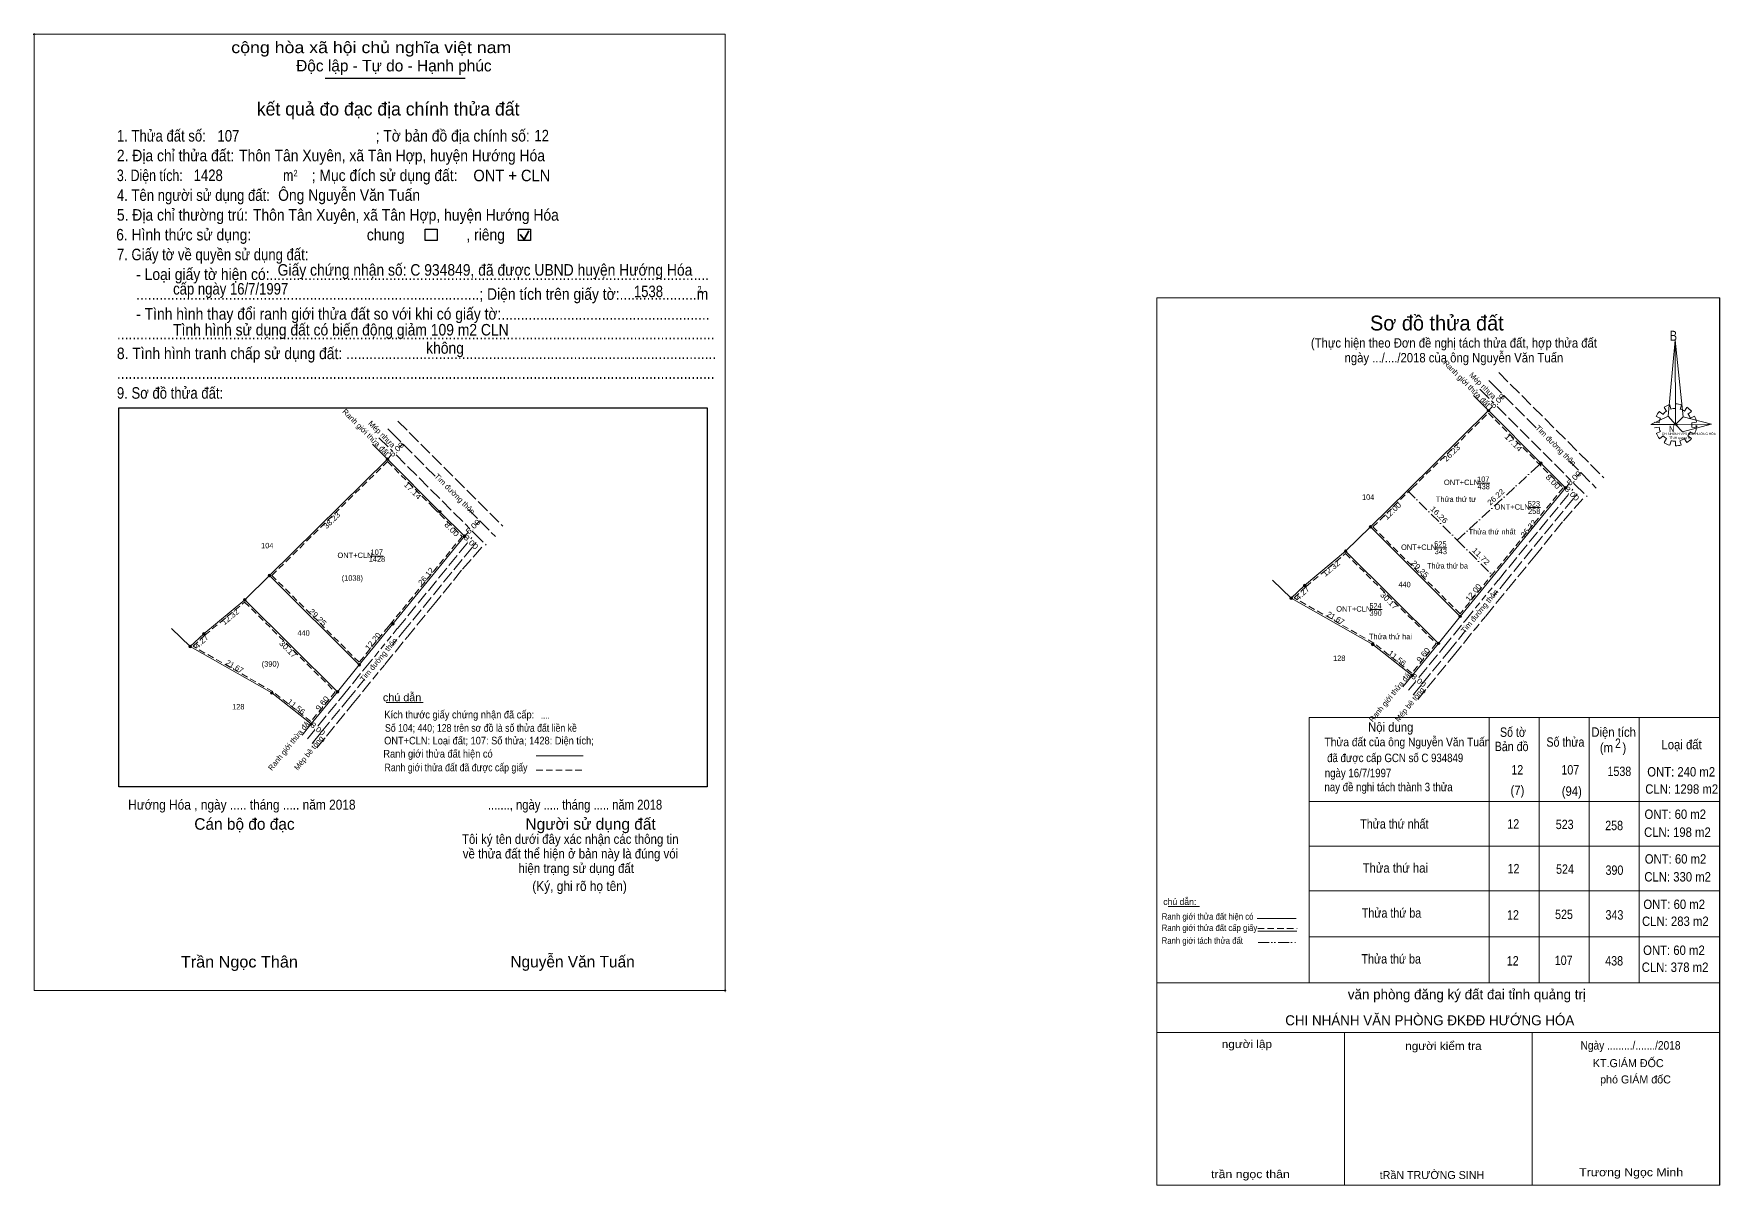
# Model space of a CAD drawing. Header units: metres. Extents: x 551301 to 552010, y 1840719 to 1841037.
# Drawn here: x 551301 to 551690.2, y 1840771.7 to 1841037.3 of the extents above; entities that cross this region are included whole.
import ezdxf
from ezdxf.enums import TextEntityAlignment as Align

# ---------------------------------------------------------------- set-up
doc = ezdxf.new("R2010")
doc.units = ezdxf.units.M
doc.header["$LTSCALE"] = 0.5
doc.header["$PDMODE"] = 32
doc.header["$PDSIZE"] = 0.25
for name, pattern in [('DASH_DOUBLE_DOT', [9.2, 5, -1.2, 0.3, -1.2, 0.3, -1.2]), ('DOT_DASHED', [7.7, 5, -1.2, 0.3, -1.2]), ('LONG_DASHED', [7.5, 6, -1.5]), ('MEDIUM_DASHED', [4.5, 3, -1.5])]:
    doc.linetypes.add(name, pattern=pattern)
for name, color, linetype, lineweight in [('1', 7, 'Continuous', 13), ('10', 7, 'Continuous', 13), ('17', 7, 'Continuous', 13), ('2', 7, 'Continuous', 25), ('22', 7, 'LONG_DASHED', 13), ('32', 7, 'Continuous', 13), ('5', 7, 'Continuous', 13), ('6', 7, 'Continuous', 13), ('63', 7, 'Continuous', 13)]:
    doc.layers.add(name, color=color, linetype=linetype, lineweight=lineweight)
doc.layers.add('7', color=7, linetype='Continuous')

msp = doc.modelspace()

# ---------------------------------------------------------------- hatches: boundary and pattern name
at = {"layer": '63'}
for points in [[(551636.98, 1840950.33, 1), (551636.38, 1840950.33, 1)], [(551382.92, 1840939.15, 1), (551382.32, 1840939.15, 1)], [(551649.09, 1840938.2, 1), (551648.49, 1840938.2, 1)], [(551654.75, 1840932.54, 1), (551654.15, 1840932.54, 1)], [(551395.03, 1840927.02, 1), (551394.43, 1840927.02, 1)], [(551609.73, 1840923.51, 1), (551609.13, 1840923.51, 1)], [(551400.69, 1840921.36, 1), (551400.09, 1840921.36, 1)], [(551604.03, 1840917.9, 1), (551603.43, 1840917.9, 1)], [(551355.67, 1840912.33, 1), (551355.07, 1840912.33, 1)], [(551594.57, 1840910.01, 1), (551593.97, 1840910.01, 1)], [(551349.97, 1840906.72, 1), (551349.37, 1840906.72, 1)], [(551591.45, 1840907.09, 1), (551590.85, 1840907.09, 1)], [(551384.15, 1840901.15, 1), (551383.55, 1840901.15, 1)], [(551630.48, 1840902.89, 1), (551629.88, 1840902.89, 1)], [(551340.51, 1840898.83, 1), (551339.91, 1840898.83, 1)], [(551610.29, 1840896.39, 1), (551609.69, 1840896.39, 1)], [(551625.46, 1840896.66, 1), (551624.86, 1840896.66, 1)], [(551337.39, 1840895.91, 1), (551336.79, 1840895.91, 1)], [(551376.42, 1840891.71, 1), (551375.82, 1840891.71, 1)], [(551619.37, 1840889.24, 1), (551618.77, 1840889.24, 1)], [(551356.23, 1840885.21, 1), (551355.63, 1840885.21, 1)], [(551371.4, 1840885.48, 1), (551370.8, 1840885.48, 1)], [(551365.31, 1840878.06, 1), (551364.71, 1840878.06, 1)]]:
    msp.add_hatch(color=256, dxfattribs=at).paths.add_polyline_path(points)

# ---------------------------------------------------------------- linework, layer by layer
at = {"layer": '1'}
for p, q in [((551677.78, 1840950.24), (551677.22, 1840951.09)), ((551678.51, 1840951.68), (551678.76, 1840950.67)), ((551679.83, 1840950.83), (551679.86, 1840951.88)), ((551681.22, 1840951.68), (551680.96, 1840950.63)), ((551681.91, 1840950.24), (551682.48, 1840951.09)), ((551675.01, 1840947.71), (551676.05, 1840947.54)), ((551676.37, 1840948.6), (551675.42, 1840948.99)), ((551676.11, 1840950.17), (551676.9, 1840949.48)), ((551679.33, 1840947.08), (551680.33, 1840947.08)), ((551683.51, 1840950.17), (551682.73, 1840949.52)), ((551683.29, 1840948.63), (551684.24, 1840949.09)), ((551684.68, 1840947.71), (551683.61, 1840947.54)), ((551676.05, 1840946.49), (551675.01, 1840946.33)), ((551675.42, 1840945.05), (551676.37, 1840945.51)), ((551677, 1840944.52), (551676.18, 1840943.86)), ((551677.22, 1840942.98), (551677.75, 1840943.9)), ((551678.82, 1840943.4), (551678.51, 1840942.38)), ((551679.83, 1840942.22), (551679.83, 1840943.24)), ((551680.87, 1840943.4), (551681.18, 1840942.42)), ((551682.48, 1840942.98), (551681.91, 1840943.86)), ((551682.66, 1840944.52), (551683.51, 1840943.9)), ((551684.27, 1840945.01), (551683.23, 1840945.41)), ((551683.61, 1840946.49), (551684.68, 1840946.33)), ((551586.85, 1840911.23), (551591.15, 1840907.09)), ((551595.33, 1840879.58), (551690.11, 1840879.58)), ((551595.33, 1840879.58), (551595.33, 1840818.39)), ((551636.82, 1840879.58), (551636.82, 1840818.39)), ((551648.37, 1840879.58), (551648.37, 1840818.39)), ((551659.91, 1840879.58), (551659.91, 1840818.39)), ((551671.46, 1840879.58), (551671.46, 1840818.39)), ((551595.27, 1840860.2), (551690.04, 1840860.2)), ((551595.27, 1840849.89), (551690.11, 1840849.89)), ((551595.33, 1840849.89), (551690.11, 1840849.89)), ((551595.33, 1840839.59), (551690.18, 1840839.59)), ((551595.27, 1840828.99), (551690.11, 1840828.99)), ((551595.33, 1840828.99), (551690.11, 1840828.99)), ((551560.13, 1840818.39), (551690.04, 1840818.39)), ((551560.13, 1840817.28), (551560.13, 1840771.68)), ((551595.27, 1840818.4), (551690.04, 1840818.4)), ((551560.13, 1840806.94), (551690.04, 1840806.94)), ((551603.43, 1840806.94), (551603.43, 1840771.68)), ((551646.74, 1840806.94), (551646.74, 1840771.68))]:
    msp.add_line(p, q, dxfattribs=at)
for points in [[(551560.13, 1840771.68), (551560.13, 1840976.36), (551690.04, 1840976.36), (551690.04, 1840771.68)], [(551560.13, 1840771.68), (551560.13, 1840976.36), (551690.04, 1840976.36), (551690.04, 1840771.68)], [(551679.77, 1840966.61), (551679.83, 1840947.12), (551678.13, 1840949.06)], [(551679.77, 1840966.61), (551679.83, 1840947.12), (551681.63, 1840948.92)], [(551674.16, 1840947.12), (551678.13, 1840949.06), (551679.83, 1840947.12)], [(551688.14, 1840947.18), (551679.83, 1840947.12), (551681.63, 1840948.92)], [(551688.08, 1840947.22), (551681.47, 1840945.44), (551679.83, 1840947.12)], [(551603.73, 1840917.9), (551625.16, 1840896.66), (551619.07, 1840889.24), (551609.99, 1840896.39), (551591.15, 1840907.09), (551594.27, 1840910.01)]]:
    msp.add_lwpolyline(points, close=True, dxfattribs=at)
at = {"layer": '1', "linetype": 'MEDIUM_DASHED'}
for points in [[(551619.13, 1840932.5), (551636.68, 1840949.77), (551649.34, 1840937.08)], [(551649.34, 1840937.08), (551653.91, 1840932.51), (551637.98, 1840913.05)], [(551637.98, 1840913.05), (551630.15, 1840903.48), (551610, 1840923.51), (551619.13, 1840932.5)]]:
    msp.add_lwpolyline(points, dxfattribs=at)
msp.add_lwpolyline([(551603.71, 1840917.36), (551624.62, 1840896.63), (551619.01, 1840889.8), (551610.21, 1840896.72), (551591.82, 1840907.17), (551594.53, 1840909.71)], close=True, dxfattribs=at)
at = {"layer": '1'}
for centre, major_axis, start_param, end_param in [((551679.8464, 1840947.0487), (4.857, 0), 1.84955988, 2.13900916), ((551679.8464, 1840947.0487), (3.8066, 0), 1.56985589, 1.85611068), ((551679.8464, 1840947.0487), (4.857, 0), 1.27924208, 1.56332225), ((551679.8464, 1840947.0487), (4.857, 0), 0.71056237, 0.99687234), ((551679.8464, 1840947.0487), (4.857, 0), 2.43958176, 2.72400246), ((551679.8464, 1840947.0487), (3.8066, 0), 2.72368549, 3.01515824), ((551679.8464, 1840947.0487), (3.8066, 0), 2.13373541, 2.44496261), ((551679.8464, 1840947.0487), (3.8066, 0), 1.00270906, 1.2755622), ((551679.8464, 1840947.0487), (3.8066, 0), 0.42678376, 0.70646463), ((551679.8464, 1840947.0487), (3.8066, 0), 6.13558388, 6.41618463), ((551679.8464, 1840947.0487), (4.857, 0), 0.1390515, 0.43393316), ((551679.8464, 1840947.0487), (4.857, 0), 3.56988637, 3.85691866), ((551679.8464, 1840947.0487), (3.8066, 0), 3.28229955, 3.56105054), ((551679.8464, 1840947.0487), (3.8066, 0), 3.86077574, 4.13258255), ((551679.8464, 1840947.0487), (3.8066, 0), 4.43854677, 4.71314001), ((551679.8464, 1840947.0487), (3.8066, 0), 4.99087134, 5.28933161), ((551679.8464, 1840947.0487), (4.857, 0), 5.28561416, 5.56798705), ((551679.8464, 1840947.0487), (3.8066, 0), 5.56137327, 5.83951437), ((551679.8464, 1840947.0487), (4.857, 0), 5.85230288, 6.13839648), ((551679.8187, 1840947.0198), (4.857, 0), 4.1470906, 4.43659307), ((551679.8464, 1840947.0487), (4.857, 0), 4.71301008, 4.99761054)]:
    msp.add_ellipse(centre, major_axis=major_axis, ratio=0.995001, start_param=start_param, end_param=end_param, dxfattribs=at)
msp.add_point((551684.68, 1840946.72), dxfattribs=at)
at = {"layer": '10'}
for p, q in [((551636.76, 1840957.32), (551637.61, 1840956.47)), ((551633.22, 1840953.79), (551636.68, 1840950.33)), ((551648.79, 1840938.2), (551636.68, 1840950.33)), ((551648.79, 1840938.2), (551654.45, 1840932.54)), ((551616.96, 1840886.65), (551619.08, 1840889.25))]:
    msp.add_line(p, q, dxfattribs=at)
msp.add_lwpolyline([(551619.07, 1840889.24), (551625.16, 1840896.66), (551630.18, 1840902.89), (551637.78, 1840912.17), (551654.45, 1840932.54)], dxfattribs=at)
at = {"layer": '17'}
for p, q in [((551382.34, 1840883.04), (551390.89, 1840883.04)), ((551562.81, 1840835.98), (551569.99, 1840835.98))]:
    msp.add_line(p, q, dxfattribs=at)
at = {"layer": '2'}
for p, q in [((551368.26, 1841027.02), (551400.51, 1841027.02)), ((551320.66, 1840950.97), (551456.4, 1840950.97)), ((551456.4, 1840950.97), (551456.4, 1840863.6))]:
    msp.add_line(p, q, dxfattribs=at)
at = {"layer": '2', "lineweight": 35}
for p, q in [((551413.23, 1840990.98), (551414.14, 1840989.8)), ((551414.14, 1840989.8), (551415.25, 1840991.77))]:
    msp.add_line(p, q, dxfattribs=at)
at = {"layer": '2', "lineweight": 13}
msp.add_lwpolyline([(551301.11, 1841037.13), (551460.55, 1841037.13), (551460.55, 1840816.6), (551301.11, 1840816.6)], close=True, dxfattribs=at)
at = {"layer": '2'}
for points in [[(551391.33, 1840992.15), (551394.07, 1840992.15), (551394.07, 1840989.6), (551391.33, 1840989.6)], [(551412.88, 1840992.15), (551415.62, 1840992.15), (551415.62, 1840989.6), (551412.88, 1840989.6)]]:
    msp.add_lwpolyline(points, close=True, dxfattribs=at)
msp.add_lwpolyline([(551456.4, 1840863.6), (551320.66, 1840863.6), (551320.66, 1840950.97)], dxfattribs=at)
for p in [(551301.11, 1841037.13), (551460.55, 1840816.6)]:
    msp.add_point(p, dxfattribs=at)
at = {"layer": '22'}
for p, q in [((551634.71, 1840955.27), (551637.93, 1840952.05)), ((551637.61, 1840956.47), (551648.09, 1840945.98)), ((551638.67, 1840951.3), (551655.71, 1840934.25)), ((551655.34, 1840938.72), (551661.57, 1840932.48)), ((551655.9, 1840931.93), (551656.14, 1840932.23)), ((551656.22, 1840933.73), (551656.63, 1840933.32)), ((551656.63, 1840933.32), (551659.46, 1840930.52)), ((551638.98, 1840911.27), (551655.13, 1840931)), ((551640.14, 1840910.32), (551657.16, 1840931.12)), ((551636.05, 1840902.94), (551641.3, 1840909.37)), ((551627.4, 1840894.66), (551631.39, 1840899.61)), ((551628.56, 1840893.72), (551633.61, 1840899.98)), ((551620.63, 1840888.77), (551626.23, 1840895.6)), ((551621.41, 1840887.36), (551627.39, 1840894.65)), ((551622.57, 1840886.41), (551628.55, 1840893.7)), ((551618.24, 1840885.83), (551619.89, 1840887.87)), ((551619.31, 1840884.78), (551621.41, 1840887.36)), ((551620.38, 1840883.71), (551622.58, 1840886.42))]:
    msp.add_line(p, q, dxfattribs=at)
at = {"layer": '22', "linetype": 'Continuous'}
for p, q in [((551637.64, 1840951.29), (551636.68, 1840950.33)), ((551640.21, 1840953.86), (551639.47, 1840953.12)), ((551657.98, 1840936.07), (551657.14, 1840935.23)), ((551655.41, 1840933.5), (551654.45, 1840932.54)), ((551654.71, 1840932.28), (551654.45, 1840932.54)), ((551656.58, 1840930.41), (551656.41, 1840930.58))]:
    msp.add_line(p, q, dxfattribs=at)
at = {"layer": '22', "linetype": 'MEDIUM_DASHED'}
for p, q in [((551633.73, 1840904.84), (551638.98, 1840911.27)), ((551637.86, 1840907.53), (551640.14, 1840910.32)), ((551633.6, 1840899.95), (551636.05, 1840902.93))]:
    msp.add_line(p, q, dxfattribs=at)
at = {"layer": '22'}
for points in [[(551639.07, 1840959.12), (551641.72, 1840956.47), (551663.29, 1840934.86)], [(551658.47, 1840930), (551653.79, 1840924.69), (551647.74, 1840917.25), (551641.36, 1840909.44)], [(551626.23, 1840895.6), (551631.28, 1840901.86), (551633.73, 1840904.84)]]:
    msp.add_lwpolyline(points, dxfattribs=at)
at = {"layer": '32', "linetype": 'DOT_DASHED'}
msp.add_line((551629.49, 1840920.45), (551648.79, 1840938.2), dxfattribs=at)
at = {"layer": '32'}
for p, q in [((551603.73, 1840917.9), (551609.43, 1840923.51)), ((551609.43, 1840923.51), (551630.18, 1840902.89)), ((551603.73, 1840917.9), (551594.27, 1840910.01)), ((551603.73, 1840917.9), (551625.16, 1840896.66)), ((551591.15, 1840907.09), (551594.27, 1840910.01))]:
    msp.add_line(p, q, dxfattribs=at)
for points in [[(551609.43, 1840923.51), (551617.98, 1840931.93), (551636.68, 1840950.33)], [(551591.15, 1840907.09), (551609.99, 1840896.39), (551619.07, 1840889.24)]]:
    msp.add_lwpolyline(points, dxfattribs=at)
at = {"layer": '32', "linetype": 'DOT_DASHED'}
msp.add_lwpolyline([(551617.98, 1840931.93), (551629.49, 1840920.45), (551637.78, 1840912.17)], dxfattribs=at)
at = {"layer": '5'}
msp.add_lwpolyline([(551560.14, 1840976.37), (551690.05, 1840976.37), (551690.05, 1840771.69), (551560.14, 1840771.69)], close=True, dxfattribs=at)
at = {"layer": '6'}
for p, q in [((551416.96, 1840870.75), (551427.74, 1840870.75)), ((551583.3, 1840833.21), (551592.34, 1840833.21)), ((551583.43, 1840830.31), (551592.48, 1840830.31))]:
    msp.add_line(p, q, dxfattribs=at)
at = {"layer": '6', "linetype": 'MEDIUM_DASHED'}
for p, q in [((551416.95, 1840867.43), (551427.81, 1840867.43)), ((551583.43, 1840830.92), (551592.54, 1840830.92))]:
    msp.add_line(p, q, dxfattribs=at)
at = {"layer": '63', "linetype": 'LONG_DASHED'}
for p, q in [((551380.65, 1840944.09), (551383.87, 1840940.87)), ((551383.55, 1840945.29), (551394.03, 1840934.8)), ((551384.61, 1840940.12), (551401.65, 1840923.07)), ((551401.28, 1840927.54), (551407.51, 1840921.3)), ((551384.92, 1840900.09), (551401.07, 1840919.82)), ((551386.08, 1840899.14), (551403.1, 1840919.94)), ((551401.84, 1840920.75), (551402.08, 1840921.05)), ((551402.16, 1840922.55), (551402.57, 1840922.14)), ((551402.57, 1840922.14), (551405.4, 1840919.34)), ((551381.99, 1840891.76), (551387.24, 1840898.19)), ((551374.5, 1840882.54), (551379.55, 1840888.8)), ((551373.34, 1840883.48), (551377.33, 1840888.43)), ((551366.57, 1840877.59), (551372.17, 1840884.42)), ((551367.35, 1840876.18), (551373.33, 1840883.47)), ((551368.51, 1840875.23), (551374.49, 1840882.52)), ((551364.18, 1840874.65), (551365.83, 1840876.69)), ((551365.25, 1840873.6), (551367.35, 1840876.18)), ((551366.32, 1840872.53), (551368.52, 1840875.24))]:
    msp.add_line(p, q, dxfattribs=at)
at = {"layer": '63'}
for p, q in [((551382.7, 1840946.14), (551383.55, 1840945.29)), ((551379.16, 1840942.61), (551382.62, 1840939.15)), ((551383.58, 1840940.11), (551382.62, 1840939.15)), ((551394.73, 1840927.02), (551382.62, 1840939.15)), ((551386.15, 1840942.68), (551385.41, 1840941.94)), ((551634.22, 1840933.63), (551637, 1840933.63)), ((551645.9, 1840927.96), (551648.68, 1840927.96)), ((551645.9, 1840927.96), (551648.68, 1840927.96)), ((551394.73, 1840927.02), (551400.39, 1840921.36)), ((551403.92, 1840924.89), (551403.08, 1840924.05)), ((551401.35, 1840922.32), (551400.39, 1840921.36)), ((551400.65, 1840921.1), (551400.39, 1840921.36)), ((551378.88, 1840916.8), (551381.66, 1840916.8)), ((551402.52, 1840919.23), (551402.35, 1840919.4)), ((551624.33, 1840918.67), (551627.11, 1840918.67)), ((551355.37, 1840912.33), (551376.12, 1840891.71)), ((551349.67, 1840906.72), (551340.21, 1840898.83)), ((551349.67, 1840906.72), (551371.1, 1840885.48)), ((551609.36, 1840904.44), (551612.14, 1840904.44)), ((551332.79, 1840900.05), (551337.09, 1840895.91)), ((551337.09, 1840895.91), (551340.21, 1840898.83)), ((551619.31, 1840889.04), (551619.07, 1840889.24)), ((551621.39, 1840887.33), (551621.26, 1840887.43)), ((551362.9, 1840875.47), (551365.02, 1840878.07)), ((551365.25, 1840877.86), (551365.01, 1840878.06)), ((551367.33, 1840876.15), (551367.2, 1840876.25))]:
    msp.add_line(p, q, dxfattribs=at)
at = {"layer": '63', "linetype": 'MEDIUM_DASHED'}
for p, q in [((551379.67, 1840893.66), (551384.92, 1840900.09)), ((551383.8, 1840896.35), (551386.08, 1840899.14)), ((551379.54, 1840888.77), (551381.99, 1840891.75))]:
    msp.add_line(p, q, dxfattribs=at)
at = {"layer": '63', "linetype": 'DASH_DOUBLE_DOT'}
msp.add_line((551583.57, 1840827.69), (551592.66, 1840827.69), dxfattribs=at)
at = {"layer": '63', "linetype": 'LONG_DASHED'}
for points in [[(551385.01, 1840947.94), (551387.66, 1840945.29), (551409.23, 1840923.68)], [(551404.41, 1840918.82), (551399.73, 1840913.51), (551393.68, 1840906.07), (551387.3, 1840898.26)], [(551372.17, 1840884.42), (551377.22, 1840890.68), (551379.67, 1840893.66)]]:
    msp.add_lwpolyline(points, dxfattribs=at)
at = {"layer": '63'}
for points in [[(551349.67, 1840906.72), (551355.37, 1840912.33), (551382.62, 1840939.15)], [(551365.01, 1840878.06), (551371.1, 1840885.48), (551376.12, 1840891.71), (551383.85, 1840901.15), (551400.39, 1840921.36)], [(551337.09, 1840895.91), (551355.93, 1840885.21), (551365.01, 1840878.06)]]:
    msp.add_lwpolyline(points, dxfattribs=at)
at = {"layer": '63', "linetype": 'MEDIUM_DASHED'}
for points in [[(551382.84, 1840900.55), (551376.09, 1840892.3), (551355.94, 1840912.33), (551382.62, 1840938.59), (551393.19, 1840927.99)], [(551393.19, 1840927.99), (551394.72, 1840926.47), (551399.85, 1840921.33), (551383.82, 1840901.74), (551382.84, 1840900.55)]]:
    msp.add_lwpolyline(points, dxfattribs=at)
msp.add_lwpolyline([(551349.65, 1840906.18), (551370.56, 1840885.45), (551364.95, 1840878.62), (551356.15, 1840885.54), (551337.76, 1840895.99), (551340.47, 1840898.53)], close=True, dxfattribs=at)
at = {"layer": '63'}
for centre in [(551636.68, 1840950.33), (551382.62, 1840939.15), (551648.79, 1840938.2), (551654.45, 1840932.54), (551394.73, 1840927.02), (551609.43, 1840923.51), (551400.39, 1840921.36), (551603.73, 1840917.9), (551355.37, 1840912.33), (551594.27, 1840910.01), (551349.67, 1840906.72), (551591.15, 1840907.09), (551383.85, 1840901.15), (551630.18, 1840902.89), (551340.21, 1840898.83), (551609.99, 1840896.39), (551625.16, 1840896.66), (551337.09, 1840895.91), (551376.12, 1840891.71), (551619.07, 1840889.24), (551355.93, 1840885.21), (551371.1, 1840885.48), (551365.01, 1840878.06)]:
    msp.add_circle(centre, 0.3, dxfattribs=at)

# ---------------------------------------------------------------- texts
at = {"layer": '1'}
msp.add_text('Sơ đồ thửa đất', height=3.435, dxfattribs=at).set_placement((551624.78, 1840968.82), align=Align.CENTER)
for s, height, width, p in [('B', 2.287, 0.8, (551678.56, 1840966.47)), ('N', 1.429, 0.9, (551678.34, 1840945.42)), ('CHI NHÁNH VPĐKĐĐ-HƯỚNG HÓA', 0.541, 0.95, (551676.67, 1840944.7)), ('TỈNH quảng trị', 0.5412, 1.05, (551678.42, 1840943.76))]:
    msp.add_text(s, height=height, dxfattribs=dict(at, width=width)).set_placement(p)
for s, width, p in [('ONT+CLN', 0.95, (551630.46, 1840933.17)), ('107', 0.85, (551635.485, 1840933.89)), ('438', 0.85, (551635.585, 1840932.2)), ('ONT+CLN', 0.95, (551642.14, 1840927.5)), ('ONT+CLN', 0.95, (551642.14, 1840927.5)), ('523', 0.85, (551647.175, 1840928.22)), ('258', 0.85, (551647.255, 1840926.52)), ('525', 0.85, (551625.595, 1840918.93)), ('ONT+CLN', 0.95, (551620.57, 1840918.21)), ('343', 0.85, (551625.695, 1840917.23)), ('ONT+CLN', 0.95, (551605.6, 1840903.98)), ('524', 0.85, (551610.63, 1840904.7)), ('390', 0.85, (551610.65, 1840903.03))]:
    msp.add_text(s, height=1.25, dxfattribs=dict(at, width=width)).set_placement(p, align=Align.CENTER)
for s, height, p in [('văn phòng đăng ký đất đai tỉnh quảng trị', 2.309, (551659.17, 1840814.55)), ('CHI NHÁNH VĂN PHÒNG ĐKĐĐ HƯỚNG HÓA', 2.309, (551656.49, 1840808.57)), ('KT.GIÁM ĐỐC', 1.847, (551677.11, 1840798.92)), ('phó GIÁM đốC', 1.847, (551678.79, 1840795.16)), ('tRầN TRƯỜNG SINH', 1.847, (551635.71, 1840773.11))]:
    msp.add_text(s, height=height, dxfattribs=at).set_placement(p, align=Align.RIGHT)
for s, width, p in [('người lập', 1.1, (551586.74, 1840803.32)), ('người kiểm tra', 1.1, (551635.12, 1840802.88)), ('Trương Ngọc Minh', 1.15, (551681.6, 1840773.76)), ('trần ngọc thân', 1.15, (551590.84, 1840773.32))]:
    msp.add_text(s, height=1.847, dxfattribs=dict(at, width=width)).set_placement(p, align=Align.RIGHT)
at = {"layer": '2'}
for s, height, width, p in [('cộng hòa xã hội chủ nghĩa việt nam', 2.661, 1.15, (551346.58, 1841032.78)), ('1. Thửa đất số:', 2.661, 0.85, (551320.18, 1841012.39)), ('107', 2.66, 0.85, (551343.39, 1841012.39)), ('; Tờ bản đồ địa chính số:', 2.661, 0.9, (551379.88, 1841012.39)), ('12', 2.66, 0.85, (551416.52, 1841012.43)), ('2. Địa chỉ thửa đất:', 2.661, 0.9, (551320.18, 1841007.84)), ('Thôn Tân Xuyên, xã Tân Hợp, huyện Hướng Hóa', 2.66, 0.9, (551348.38, 1841007.84)), ('3. Diện tích:', 2.661, 0.8, (551320.18, 1841003.27)), ('1428', 2.66, 0.85, (551337.89, 1841003.29)), ('m', 2.661, 0.8, (551358.53, 1841003.27)), ('2', 1.521, 0.8, (551360.93, 1841004.34)), ('; Mục đích sử dụng đất:', 2.661, 0.9, (551365.13, 1841003.27)), ('ONT + CLN', 2.661, 0.95, (551402.44, 1841003.24)), ('4. Tên người sử dụng đất:', 2.661, 0.85, (551320.18, 1840998.7)), ('Ông Nguyễn Văn Tuấn', 2.66, 0.9, (551357.39, 1840998.72)), ('5. Địa chỉ thường trú:', 2.661, 0.9, (551320.18, 1840994.14)), ('Thôn Tân Xuyên, xã Tân Hợp, huyện Hướng Hóa', 2.66, 0.9, (551351.58, 1840994.14)), ('6. Hình thức sử dụng:', 2.661, 0.9, (551320.01, 1840989.58)), ('chung                , riêng', 2.661, 0.9, (551377.86, 1840989.58)), ('7. Giấy tờ về quyền sử dụng đất:', 2.661, 0.85, (551320.18, 1840985.01)), ('     - Loại giấy tờ hiện có:..................................................................................................................', 2.661, 0.9, (551320.18, 1840980.46)), ('Giấy chứng nhận số: C 934849, đã được UBND huyện Hướng Hóa', 2.66, 0.9, (551357.28, 1840981.46)), ('     .........................................................................................; Diện tích trên giấy tờ:....................m', 2.661, 0.9, (551320.18, 1840975.89)), ('cấp ngày 16/7/1997', 2.66, 0.85, (551333.15, 1840977.1)), ('1538', 2.66, 0.85, (551439.48, 1840976.5)), ('2', 1.521, 0.8, (551454.17, 1840977.57)), ('     - Tình hình thay đổi ranh giới thửa đất so với khi có giấy tờ:......................................................', 2.661, 0.9, (551320.18, 1840971.32)), ('Tình hình sử dụng đất có biến động giảm 109 m2 CLN', 2.66, 0.9, (551333.16, 1840967.66)), ('...........................................................................................................................................................', 2.661, 0.9, (551320.18, 1840966.77)), ('8. Tình hình tranh chấp sử dụng đất: ................................................................................................', 2.661, 0.9, (551320.18, 1840962.21)), ('không', 2.661, 0.9, (551391.54, 1840963.46)), ('9. Sơ đồ thửa đất:', 2.661, 0.85, (551320.18, 1840953.08)), ('...........................................................................................................................................................', 2.661, 0.9, (551320.18, 1840957.64)), ('Hướng Hóa , ngày ..... tháng ..... năm 2018', 2.281, 0.9, (551322.78, 1840858.32)), ('......., ngày ..... tháng ..... năm 2018', 2.281, 0.85, (551405.8, 1840858.32)), ('(Ký, ghi rõ họ tên)', 2.281, 0.9, (551416.04, 1840839.54)), ('Trần Ngọc Thân', 2.663, 1.05, (551334.93, 1840821.9))]:
    msp.add_text(s, height=height, dxfattribs=dict(at, width=width)).set_placement(p)
for s, height, p in [('Độc lập - Tự do - Hạnh phúc', 2.661, (551361.54, 1841028.57)), ('Cán bộ đo đạc', 2.661, (551338.04, 1840853.67)), ('Người sử dụng đất', 2.661, (551414.47, 1840853.67)), ('Nguyễn Văn Tuấn', 2.66, (551410.99, 1840821.92))]:
    msp.add_text(s, height=height, dxfattribs=at).set_placement(p)
for s, height, p in [('kết quả đo đạc địa chính thửa đất', 3.042, (551382.77, 1841018.4)), ('.', 0.7605, (551460.54, 1840816.2))]:
    msp.add_text(s, height=height, dxfattribs=at).set_placement(p, align=Align.CENTER)
for s, height, width, p in [('....', 1.48, 0.95, (551419.04, 1840879.3)), ('Tôi ký tên dưới đây xác nhận các thông tin', 2.199, 0.9, (551424.8, 1840850.42)), ('về thửa đất thể hiện ở bản này là đúng vói', 2.199, 0.9, (551424.85, 1840847.05)), ('hiện trạng sử dụng đất', 2.199, 0.9, (551426.175, 1840843.69))]:
    msp.add_text(s, height=height, dxfattribs=dict(at, width=width)).set_placement(p, align=Align.CENTER)
at = {"layer": '32'}
for s, width, p in [('Thửa thứ tư', 0.9, (551629.185, 1840929.27)), ('Thửa thứ nhất', 0.85, (551637.535, 1840921.78)), ('Thửa thứ ba', 0.85, (551627.235, 1840913.92)), ('Thửa thứ hai', 0.9, (551614.075, 1840897.61))]:
    msp.add_text(s, height=1.25, dxfattribs=dict(at, width=width)).set_placement(p, align=Align.CENTER)
at = {"layer": '6'}
for s, height, width, p in [('chú dẫn', 1.771, 1.05, (551381.57, 1840883.3)), ('Kích thước giấy chứng nhận đã cấp:', 1.771, 0.9, (551381.89, 1840879.35)), ('Số 104; 440; 128 trên sơ đồ là số thửa đất liền kề', 1.77, 0.85, (551382.05, 1840876.27)), ('Nội dung', 2.165, 0.9, (551608.91, 1840876.26)), ('Số tờ', 2.165, 0.85, (551639.34, 1840875.1)), ('Diện tích', 2.165, 0.9, (551660.43, 1840875.11)), ('ONT+CLN: Loại đất; 107: Số thửa; 1428: Diện tích;', 1.77, 0.9, (551381.85, 1840873.35)), ('Thửa đất của ông Nguyễn Văn Tuấn', 1.958, 0.9, (551598.86, 1840872.93)), ('Bản đồ', 2.165, 0.85, (551638.13, 1840871.8)), ('Số thửa', 2.165, 0.85, (551650.06, 1840872.82)), ('(m   )', 2.165, 0.9, (551662.4, 1840871.53)), ('2', 2.165, 0.8, (551665.93, 1840872.55)), ('Loại đất', 2.165, 0.9, (551676.62, 1840872.24)), ('Ranh giới thửa đất hiện có ', 1.771, 0.9, (551381.67, 1840870.32)), ('Ranh giới thửa đất đã được cấp giấy', 1.771, 0.85, (551381.94, 1840867.15)), (' đã được cấp GCN số C 934849', 1.958, 0.85, (551598.84, 1840869.27)), ('ngày 16/7/1997', 1.958, 0.85, (551598.92, 1840865.78)), ('12', 2.167, 0.85, (551641.97, 1840866.41)), ('107', 2.167, 0.85, (551653.52, 1840866.41)), ('1538', 2.167, 0.85, (551664.16, 1840866.06)), ('ONT: 240 m2', 2.167, 0.9, (551673.33, 1840865.95)), ('nay đề nghi tách thành 3 thửa', 1.958, 0.85, (551598.84, 1840862.55)), ('(7)', 2.167, 0.9, (551641.78, 1840861.69)), ('(94)', 2.167, 0.9, (551653.6, 1840861.49)), ('CLN: 1298 m2', 2.167, 0.9, (551672.87, 1840861.98)), ('ONT: 60 m2', 2.165, 0.9, (551672.7, 1840856.17)), ('Thửa thứ nhất', 2.165, 0.85, (551607.1, 1840853.94)), ('12', 2.167, 0.85, (551641.04, 1840853.93)), ('523', 2.167, 0.85, (551652.22, 1840853.82)), ('258', 2.17, 0.85, (551663.63, 1840853.57)), ('CLN: 198 m2', 2.17, 0.9, (551672.6, 1840852.03)), ('Thửa thứ hai', 2.165, 0.9, (551607.66, 1840843.78)), ('12', 2.167, 0.85, (551641.1, 1840843.62)), ('524', 2.167, 0.85, (551652.29, 1840843.51)), ('ONT: 60 m2', 2.165, 0.9, (551672.76, 1840845.86)), ('390', 2.167, 0.85, (551663.7, 1840843.27)), ('CLN: 330 m2', 2.167, 0.9, (551672.66, 1840841.73)), ('Ranh giới thửa đất hiện có ', 1.485, 0.9, (551561.3, 1840832.92)), ('Thửa thứ ba', 2.167, 0.85, (551607.47, 1840833.4)), ('12', 2.167, 0.85, (551640.98, 1840832.95)), ('525', 2.17, 0.85, (551652.06, 1840833.07)), ('343', 2.17, 0.85, (551663.7, 1840832.95)), ('ONT: 60 m2', 2.17, 0.9, (551672.44, 1840835.39)), ('Ranh giới thửa đất cấp giấy', 1.485, 0.9, (551561.29, 1840830.31)), ('CLN: 283 m2', 2.17, 0.9, (551672.12, 1840831.48)), ('Ranh giới tách thửa đất', 1.485, 0.9, (551561.27, 1840827.36)), ('ONT: 60 m2', 2.17, 0.9, (551672.38, 1840824.8)), ('Thửa thứ ba', 2.167, 0.85, (551607.4, 1840822.81)), ('12', 2.167, 0.85, (551640.92, 1840822.36)), ('107', 2.167, 0.85, (551651.99, 1840822.48)), ('438', 2.17, 0.85, (551663.63, 1840822.36)), ('CLN: 378 m2', 2.17, 0.9, (551672.06, 1840820.88))]:
    msp.add_text(s, height=height, dxfattribs=dict(at, width=width)).set_placement(p)
msp.add_text('chú dẫn:', height=1.485, dxfattribs=at).set_placement((551561.65, 1840836.33))
at = {"layer": '6', "width": 0.9}
msp.add_text('Ngày ........./......./2018', height=1.949, dxfattribs=at).set_placement((551669.47, 1840802.97), align=Align.CENTER)
at = {"layer": '63'}
for s, rotation, p in [('Ranh giới thửa đất', 315, (551631.2381, 1840956.0919)), ('Mép nhựa', 315, (551634.9231, 1840955.6569)), ('Ranh giới thửa đất', 315, (551377.1781, 1840944.9119)), ('Mép nhựa', 315, (551380.8631, 1840944.4769)), ('Tim đường thôn', 314.964, (551651.7781, 1840941.8567)), ('Tim đường thôn', 314.964, (551397.7181, 1840930.6767)), ('Tim đường thôn', 50.575, (551635.127, 1840903.6681)), ('21.67', 330.406, (551601.1114, 1840901.9728)), ('Tim đường thôn', 50.575, (551381.067, 1840892.4881)), ('21.67', 330.406, (551347.0514, 1840890.7928)), ('Mép bê tông', 50.93, (551619.009, 1840882.1711)), ('Mép bê tông', 50.93, (551364.949, 1840870.9911))]:
    msp.add_text(s, height=1.25, rotation=rotation, dxfattribs=at).set_placement(p, align=Align.CENTER)
for s, rotation, width, p in [('5.00', 45, 1.2, (551639.2531, 1840952.1131)), ('5.00', 45, 1.2, (551385.1931, 1840940.9331)), ('17.14', 314.953, 1.15, (551641.9956, 1840942.4916)), ('26.23', 44.537, 1.1, (551628.6267, 1840940.0893)), ('8.00', 315, 1.2, (551651.1431, 1840933.4869)), ('5.00', 45, 1.2, (551656.8731, 1840934.3131)), ('17.14', 314.953, 1.15, (551387.9756, 1840931.4216)), ('26.22', 42.604, 1.1, (551638.8019, 1840929.9612)), ('3.00', 315, 1.2, (551655.5031, 1840930.7469)), ('12.00', 44.561, 1.15, (551614.9715, 1840926.7551)), ('16.26', 315.075, 1.15, (551624.8436, 1840925.8809)), ('38.23', 44.544, 1.1, (551370.2067, 1840924.5697)), ('8.00', 315, 1.2, (551397.0131, 1840922.5369)), ('5.00', 45, 1.2, (551402.8131, 1840923.1331)), ('26.32', 50.704, 1.1, (551646.4283, 1840922.7542)), ('3.00', 315, 1.2, (551401.4431, 1840919.5669)), ('29.25', 315.18, 1.15, (551620.4545, 1840913.3662)), ('11.72', 315.035, 1.15, (551634.5233, 1840916.2887)), ('26.12', 50.703, 1.1, (551391.9984, 1840911.7242)), ('12.32', 39.829, 1.1, (551600.8147, 1840913.4468)), ('4.27', 43.103, 1.15, (551594.1779, 1840907.7758)), ('30.17', 315.255, 1.15, (551613.28, 1840906.0451)), ('12.00', 50.684, 1.1, (551633.6733, 1840907.999)), ('12.32', 39.829, 1.1, (551346.7547, 1840902.2668)), ('29.25', 315.18, 1.15, (551366.0945, 1840902.2562)), ('4.27', 43.103, 1.15, (551340.1179, 1840896.5958)), ('30.17', 315.255, 1.15, (551359.22, 1840894.8651)), ('12.20', 50.687, 1.1, (551379.7532, 1840896.739)), ('11.56', 321.782, 1.1, (551615.2283, 1840892.756)), ('9.60', 50.622, 1.15, (551622.0976, 1840893.6035)), ('Ranh giới thửa đất', 50.807, 0.95, (551614.524, 1840883.96)), ('3.00', 320.536, 1.15, (551620.1928, 1840887.6293)), ('11.56', 321.782, 1.1, (551361.1683, 1840881.576)), ('9.60', 50.622, 1.15, (551368.0376, 1840882.4235)), ('Ranh giới thửa đất', 50.807, 0.95, (551360.464, 1840872.78)), ('3.00', 320.536, 1.15, (551366.1328, 1840876.4493))]:
    msp.add_text(s, height=1.25, rotation=rotation, dxfattribs=dict(at, width=width)).set_placement(p, align=Align.CENTER)
for s, width, p in [('104', 0.85, (551608.93, 1840929.76)), ('104', 0.85, (551354.87, 1840918.58)), ('ONT+CLN', 0.95, (551375.12, 1840916.34)), ('1428', 0.85, (551380.195, 1840915.48)), ('107', 0.85, (551380.145, 1840917.06)), ('(1038)', 0.85, (551374.51, 1840911.1)), ('440', 0.85, (551617.31, 1840909.6)), ('440', 0.85, (551363.25, 1840898.42)), ('(390)', 0.9, (551355.595, 1840891.3)), ('128', 0.85, (551602.255, 1840892.6)), ('128', 0.85, (551348.195, 1840881.42))]:
    msp.add_text(s, height=1.25, dxfattribs=dict(at, width=width)).set_placement(p, align=Align.CENTER)
at = {"layer": '7', "width": 0.9}
for s, height, p in [('(Thực hiện theo Đơn đề nghị tách thửa đất, hợp thửa đất ', 2.165, (551629.08, 1840964.87)), ('ngày .../..../2018 của ông Nguyễn Văn Tuấn', 2.167, (551628.715, 1840961.46))]:
    msp.add_text(s, height=height, dxfattribs=at).set_placement(p, align=Align.CENTER)

doc.saveas('drawing.dxf')
